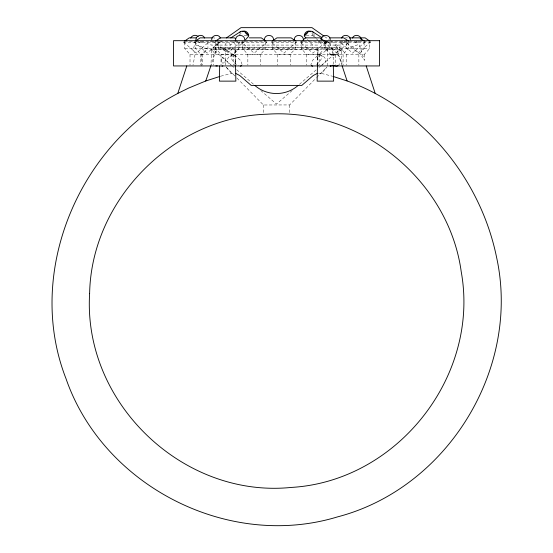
<?xml version="1.0" encoding="UTF-8"?>
<svg xmlns="http://www.w3.org/2000/svg" width="553" height="553" viewBox="0 0 553 553"><rect width="100%" height="100%" fill="white"/><g stroke="black" fill="none" stroke-linecap="round" stroke-linejoin="round"><path stroke-width="0.41" stroke-dasharray="2.77 2.07" d="M337.918 65.731A5.71 4.037 90 0 0 340.337 59.337A5.71 4.037 90 0 0 336.376 54.74C334.738 54.947 330.95 56.385 330.487 54.388L325.447 48.374M225.555 65.289L225.707 49.279L210.935 49.279L210.935 49.97L212.504 50.482L215.324 54.443L337.676 54.443L340.496 50.482L342.065 49.279L327.293 49.279L323.401 52.666L319.945 54.125L318.728 53.696L317.982 52.666L317.947 49.279L235.053 49.279L235.267 65.945M234.97 49.493L235.246 51.111C234.348 55.763 236.788 61.348 234.534 65.731M317.74 65.289L318.03 49.493M317.477 64.749L317.754 51.111M201.271 65.945L201.361 54.443L207.133 48.719L194.497 44.572L193.336 49.652L195.057 54.477L192.976 65.171M211.605 50.192L210.935 65.648L214.813 53.835M317.581 59.475C317.636 57.747 317.546 54.871 319.938 54.74L323.595 56.413L325.109 58.265L325.682 60.45L325.026 62.641L321.556 65.731M221.511 58.936L221.511 61.964M225.548 45.076L226.288 42.035M239.366 35.164L239.511 33.823M333.037 64.494C334.005 61.431 334.517 56.04 330.839 54.74L330.48 54.83M317.947 49.279L317.837 50.689M235.246 51.111L234.272 53.696L233.055 54.125L229.599 52.666L225.707 49.279M325.178 40.687L325.178 48.374L332.968 48.374L333.003 57.291M315.728 37.97L313.592 36.09L313.489 33.823M313.959 36.139L314.076 35.579A7.085 4.555 -57.1 0 0 313.945 33.781M325.876 44.385L325.876 41.613M327.452 65.945L327.293 49.279M272.719 41.724L272.449 48.588L277.689 54.381L289.931 54.436L295.599 48.588L295.599 40.874M242.096 64.494L240.541 60.45L234.866 55.176L233.242 54.74L231.776 55.176L230.774 56.413C231.583 60.54 234.907 63.795 238.488 65.731M235.191 50.745L235.053 49.279M240.389 34.397L241.087 32.952M224.94 61.964L225.472 60.45L224.94 58.936M197.055 41.565L194.967 42.498L193.674 41.689M358.738 41.565L356.644 42.498L355.358 41.689M243.106 41.765L243.313 42.45L244.302 41.579M319.537 40.687L318.611 42.035L317.733 45.076L235.267 45.076L234.389 42.035L233.463 40.687M220.039 41.703L218.497 42.401L217.91 41.731M329.429 41.703L327.888 42.401L327.3 41.731M318.542 73.141L321.514 73.445L326.906 67.107M234.921 40.41L230.753 45.076L210.935 45.076L210.935 40.687M184.778 42.263L184.778 48.588L190.018 54.381L201.147 54.471L202.688 54.381L207.928 48.588L207.928 41.475M195.603 42.263L195.603 48.588L200.843 54.381L211.965 54.471L213.513 54.381L218.753 48.588L218.753 41.475M215.788 42.263L215.788 48.588L221.027 54.381L232.156 54.471L233.705 54.381L238.937 48.588L238.937 41.475M242.615 41.475L242.615 48.588L247.848 54.381L258.977 54.471L260.525 54.381L265.765 48.588L265.765 40.874M301.267 41.475L301.267 48.588L306.507 54.381L308.056 54.471L319.178 54.381L324.417 48.588L324.417 42.263M330.037 53.959L331.966 54.471L343.088 54.381L348.328 48.588L348.328 42.263M340.952 41.475L340.952 48.588L346.192 54.381L347.74 54.471L358.862 54.381L364.102 48.588L364.102 42.263M352.98 46.39L353.326 48.588L360.75 54.374L364.372 54.381L369.611 48.588L369.611 42.263M240.396 45.076L244.938 40.41M236.947 78.07L263.449 104.994L289.682 104.932L316.053 78.07M316.655 77.461L326.844 67.086M327.231 49.493L325.758 50.745M344.858 41.655L343.862 42.298L342.162 41.752M311.422 65.731L310.904 64.494L312.459 60.45L318.134 55.176L319.938 54.74M201.036 41.613L199.391 42.332L197.96 41.765M357.21 41.613L355.565 42.332L354.134 41.765M316.613 64.494L319.434 61.798L321.77 58.265L322.116 56.06L319.758 54.74M196.156 41.786L240.037 41.786L240.037 42.215L227.366 53.136L214.688 41.786M265.896 41.786L266.864 41.786L266.864 42.215L254.186 53.136L241.516 42.215L241.516 41.786L265.212 41.786M296.698 41.786L284.021 53.136L271.35 42.215L271.35 41.786L272.311 41.786M325.517 42.215L312.846 53.136L300.168 42.215L300.168 41.786L303.196 41.786M292.178 90.54L276.5 104.054L260.822 90.54M299.367 84.346L316.351 69.713M318.963 67.459L320.927 65.772M321.576 65.213L339.867 49.452L339.867 47.295L331.503 41.399M370.71 41.786L358.033 53.136L345.362 41.786M215.324 54.443L215.324 47.275L218.179 45.076M237.845 41.765L236.677 42.222M323.318 41.765L322.565 42.318L321.514 41.586M231.424 65.213L213.133 49.452L213.133 47.295L221.497 41.399M203.31 41.765L201.444 42.401L200.469 41.551L201.444 42.401M348.66 41.765L346.793 42.401L345.819 41.551M325.599 42.36L325.821 42.242A7.085 4.555 -57.1 0 1 330.659 44.586L330.763 45.947L328.966 42.484L327.59 41.392L328.917 42.242M221.891 58.265L222.887 57.747L224.373 58.265M214.799 42.097L212.587 41.752M224.373 62.641L222.887 63.16L221.891 62.641M340.496 50.482L342.065 49.97L342.065 49.279M220.827 76.162L231.251 73.494L234.458 73.141M233.242 54.74C230.967 54.858 229.101 56.447 227.891 58.265L227.318 60.45L227.974 62.641L231.444 65.731M302.242 42.387L301.758 41.765M231.486 73.445L226.094 67.107M313.592 36.09L312.867 35.399L305.498 35.371M244.177 35.371L247.502 35.371M212.2 37.86L214.274 37.86L216.368 39.332M345.431 37.86L347.512 37.86M184.647 41.786L195.548 41.786M273.687 41.786L294.355 41.786M303.88 41.786L324.549 41.786M325.046 41.786L369.743 41.786M183.679 41.786L183.679 42.215L240.037 42.215M241.516 42.215L266.864 42.215M271.35 42.215L296.698 42.215M300.168 42.215L370.71 42.215M215.324 47.275L337.676 47.275L337.676 54.443M213.133 47.295L339.867 47.295M184.778 48.588L238.937 48.588M242.615 48.588L265.765 48.588M272.449 48.588L295.599 48.588M301.267 48.588L324.417 48.588M325.447 48.588L369.611 48.588M213.133 49.452L339.867 49.452M330.839 54.74L336.376 54.74M230.884 56.06L235.848 56.06M317.152 56.06L322.116 56.06M321.514 73.445L332.173 76.162M227.242 50.745L225.769 49.493M233.062 54.74C235.454 54.871 235.364 57.747 235.419 59.475M206.739 48.588L207.126 48.719M212.504 50.482L210.935 49.279M229.239 43.493L230.857 45.159M324.535 36.491L328.717 39.436M334.821 45.076L337.676 47.275M324.079 42.215L336.756 53.136L349.427 41.786M232.073 65.772L234.037 67.459M236.649 69.713L253.633 84.346M194.504 42.215L207.181 53.136L219.852 41.786M183.679 42.215L196.356 53.136L209.027 41.786M226.156 67.086L236.345 77.461M312.604 45.076L306.445 38.579M316.316 38.579L322.247 45.076L342.065 45.076L342.065 41.413M325.876 40.687L327.452 45.076M318.466 65.731L317.74 64.494L317.546 61.293M311.913 32.952L312.867 35.399M361.807 56.164L362.512 57.795M338.187 53.835L342.065 65.648L341.395 50.192M333.072 53.53L331.62 48.374M235.454 61.293L235.523 64.749M365.201 41.786L352.531 53.136L339.853 41.786M364.372 54.381L364.372 60.353L359.125 44.371L346.461 48.526L346.461 40.687M358.862 54.381L358.862 65.116M346.192 54.381L346.192 65.116M343.088 54.381L343.088 65.116M335.277 55.051L335.277 65.026M330.418 54.381L330.418 54.885M319.178 54.381L319.178 65.116M306.507 54.381L306.507 65.116M290.36 54.381L290.36 65.116M289.682 104.932L289.682 113.648M277.689 54.381L277.689 65.116M263.318 104.932L263.318 113.648M260.525 54.381L260.525 65.116M247.848 54.381L247.848 65.116M233.705 54.381L233.705 65.116M221.027 54.381L221.027 65.116M213.513 54.381L213.513 65.116M202.688 54.381L202.688 65.116M200.843 54.381L200.843 65.116M190.018 54.381L190.018 65.116M222.741 48.374C224.276 52.86 230.732 52.708 232.329 48.374L222.741 48.374"/><path stroke-width="0.83" d="M219.679 65.945L219.375 81.132L235.855 81.132L235.537 65.607M317.463 65.607L317.146 81.132L333.625 81.132L333.321 65.945M272.781 41.164L272.802 40.687M303.03 41.185L303.099 40.687M195.907 39.802C195.769 35.026 202.986 33.588 204.686 38.06M211.681 39.802C211.543 35.026 218.76 33.588 220.46 38.06M235.592 39.802C235.454 33.975 244.861 33.975 244.723 39.802M264.417 39.802C264.272 33.975 273.687 33.975 273.541 39.802M294.251 39.802C294.106 33.975 303.521 33.975 303.376 39.802M321.072 39.802C320.927 33.975 330.341 33.975 330.196 39.802M332.968 76.397L347.084 80.932C423.1 108.305 480.474 178.578 496.559 257.214C521.002 368.443 447.605 488.209 337.399 516.924C228.43 550.021 103.273 486.253 66.001 378.639C24.733 272.975 78.623 145.128 177.762 93.464L186.796 65.945M205.778 80.98L210.838 65.945M304.247 35.572C304.426 32.986 307.192 30.249 309.95 31.217M248.753 35.572C248.574 32.986 245.795 30.263 243.05 31.217M190.75 38.06C191.939 35.164 195.983 34.362 198.195 36.581M341.609 38.06C343.302 33.588 350.526 35.026 350.381 39.802M352.427 38.06C354.127 33.588 361.351 35.026 361.206 39.802M305.249 35.164L307.655 32.662M245.477 39.802L248.705 36.139L248.456 35.579A7.085 4.555 57.1 0 0 239.705 32.357M184.377 41.295L189.257 37.86L196.356 37.86M195.202 41.295L200.082 37.86L212.2 37.86M215.387 41.295L220.267 37.86L234.465 37.86L235.855 38.841M226.377 37.963L241.011 27.65L311.989 27.65L323.837 36M272.747 40.804L276.929 37.86L291.12 37.86L296 41.295M303.652 39.332L305.747 37.86L319.938 37.86L324.818 41.295M298.226 85.404C285.825 96.222 267.175 96.243 254.774 85.404M230.795 37.908L240.804 31.438M330.556 65.945L331.171 65.731M177.762 93.464L188.359 88.19L205.571 81.056M205.916 80.932L220.032 76.397M240.258 66.166L241.578 65.731M317.484 73.3L313.192 75.547L301.814 85.404L251.186 85.404L239.808 75.547L235.516 73.3M217.405 65.945L215.843 65.945M222.002 66.166L222.887 65.945M310.026 31.708L310.586 31.618M249.168 37.86L261.286 37.86L265.468 40.804M329.657 37.86L343.848 37.86L348.729 41.295M349.185 37.86L359.623 37.86L364.503 41.295M360.542 37.86L365.132 37.86L370.012 41.295M242.414 31.618L242.974 31.708M332.27 65.468L336.376 66.166A5.71 4.037 90 0 0 337.918 65.731M330.113 65.945L330.998 66.166M311.422 65.731L312.742 66.166M312.196 31.438L322.205 37.908M245.345 32.662L247.751 35.164M305.906 37.97L304.295 36.139L304.544 35.579A7.085 4.555 -57.1 0 1 313.295 32.357M366.204 65.945L375.238 93.464M342.162 65.945L347.084 80.932M235.792 40.687L235.944 41.316M264.922 40.687L265.067 41.468M89.621 293.643C82.902 402.508 182.656 498.419 291.175 487.435C397.241 481.373 480.094 376.282 461.223 271.723C448.76 179.766 359.526 107.745 267.182 114.194C173.303 116.807 91.238 199.737 89.621 293.643M379.496 40.687L173.504 40.687L173.504 65.945L379.496 65.945L379.496 40.687"/></g></svg>
